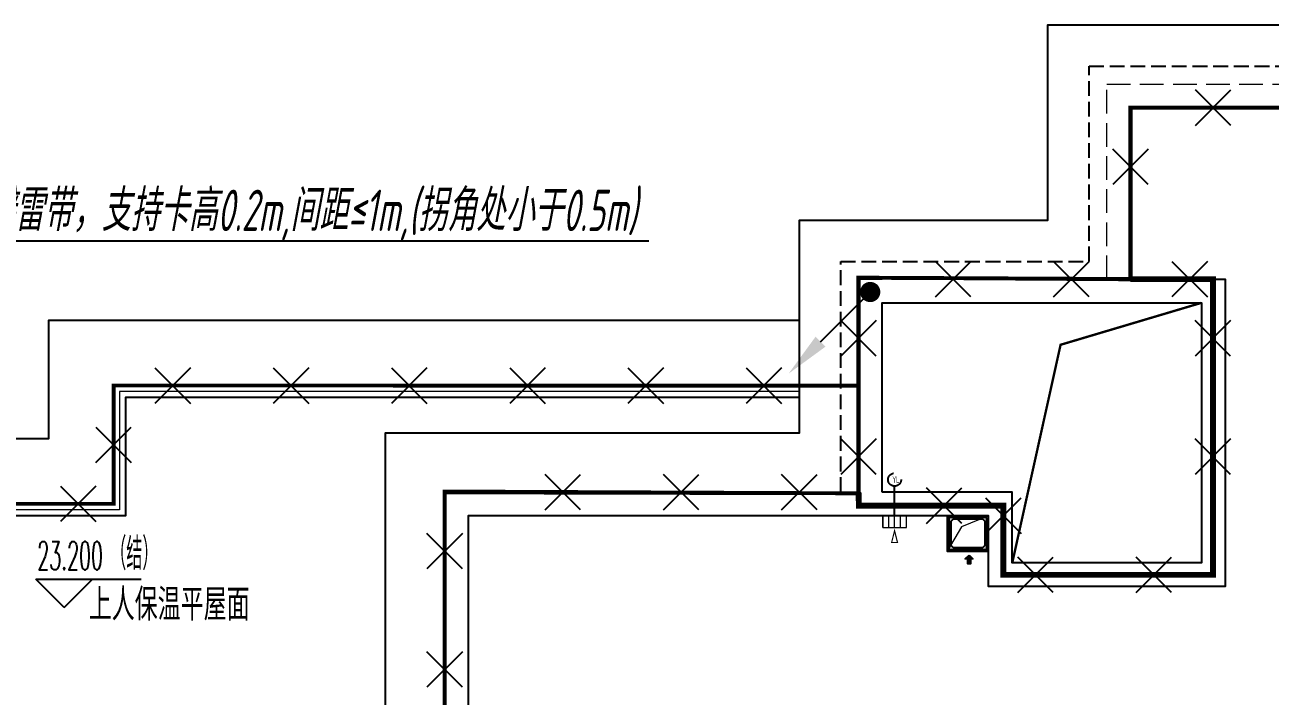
# Model space of a CAD drawing. Extents: x 3753737 to 4713801, y -857380 to 24339.
# Drawn here: x 4151063 to 4161594, y -710978 to -705303 of the extents above; entities that cross this region are included whole.
import ezdxf

# ---------------------------------------------------------------- set-up
doc = ezdxf.new("R2010")
doc.units = 0
doc.header["$LTSCALE"] = 1000
doc.header["$MEASUREMENT"] = 0
doc.linetypes.add('#P_--_20B1_001_t3$0$DASH', pattern=[0.35, 0.25, -0.1])
doc.linetypes.add('DASH', pattern=[0.35, 0.25, -0.1])
doc.layers.get('0').update_dxf_attribs({"linetype": 'CONTINUOUS'})
for name, color, linetype in [('!!电气', 1, 'CONTINUOUS'), ('!校对', 2, 'CONTINUOUS'), ('DIM-照明', 7, 'CONTINUOUS'), ('DIM_ELEV', 3, 'CONTINUOUS'), ('LVTRY', 252, 'CONTINUOUS'), ('LWIRE', 4, 'CONTINUOUS'), ('ROOF', 183, 'CONTINUOUS'), ('VPIPE-凝结', 150, 'CONTINUOUS'), ('VPIPE-雨水', 4, 'DASH'), ('WIRE-避雷', 4, 'CONTINUOUS'), ('建筑-排气道', 252, 'CONTINUOUS'), ('看线', 185, 'CONTINUOUS')]:
    doc.layers.add(name, color=color, linetype=linetype)
for name, color, linetype, lineweight in [('PUB_HATCH', 8, 'CONTINUOUS', 9), ('PUB_TEXT', 7, 'CONTINUOUS', 20), ('平面-分水线', 189, 'CONTINUOUS', 15), ('平面-栏杆', 56, 'CONTINUOUS', 15), ('平面-看线', 252, 'CONTINUOUS', 15), ('立面-洞口示意', 252, 'CONTINUOUS', 13)]:
    doc.layers.add(name, color=color, linetype=linetype, lineweight=lineweight)
doc.styles.add('_TCH_DIM', font='SIMPLEX', dxfattribs={"bigfont": 'GBCBIG'})
doc.styles.add('HZTXT', font='gbeitc.shx', dxfattribs={"width": 0.8, "height": 400, "bigfont": 'hztxt.shx'})
doc.styles.get("Standard").update_dxf_attribs({"font": 'gbenor.shx', "bigfont": 'gbcbig.shx'})

# ---------------------------------------------------------------- blocks, each defined once
blk = doc.blocks.new('DFSFSF')
at = {"layer": '平面-分水线'}
for p, q in [((697141.9143252881, 775567.7311356195), (697141.9143252881, 775667.5561356199)), ((697342.3369560526, 775667.5561356199), (697142.6869560517, 775667.5561356199)), ((697193.1069603423, 775567.7311356195), (697193.1069603423, 775667.5561356199)), ((697242.5119560522, 775567.7311356195), (697242.5119560522, 775667.5561356199)), ((697291.916951762, 775567.7311356195), (697291.916951762, 775667.5561356199)), ((697342.3369560526, 775667.5561356199), (697342.3369560526, 775567.7311356195)), ((697342.3369560526, 775567.7311356195), (697342.3369560526, 775667.5561356199)), ((697342.3369560526, 775567.7311356195), (697142.6869560517, 775567.7311356195))]:
    blk.add_line(p, q, dxfattribs=at)
blk = doc.blocks.new('DFGDGDGD')
at = {"layer": '平面-分水线', "const_width": 10}
blk.add_lwpolyline([(697267.5119560522, 775440.6606483405), (697242.5119560522, 775540.6606483405), (697217.5119560522, 775440.6606483405)], close=True, dxfattribs=at)
blk.add_blockref('DFSFSF', (0, 0))
blk = doc.blocks.new('*U152')
h = blk.add_hatch(color=5)
h.set_gradient(color1=(0, 0, 255), rotation=180, tint=1)
h.paths.add_polyline_path([(3.524958103184869e-15, -2.819966482547906e-15), (-6.350000000000009, -6.349999999999992), (-6.350000000000001, -2.159000000000014), (-15, -2.158999999999999), (-14.99999999999999, 2.159000000000044), (-6.349999999999993, 2.159000000000029), (-6.349999999999985, 6.350000000000009)])
at = {"color": 0, "linetype": 'Continuous'}
blk.add_lwpolyline([(3.524958103184869e-15, -2.819966482547906e-15), (-6.350000000000009, -6.349999999999992), (-6.350000000000001, -2.159000000000014), (-15, -2.158999999999999), (-14.99999999999999, 2.159000000000044), (-6.349999999999993, 2.159000000000029), (-6.349999999999985, 6.350000000000009)], close=True, dxfattribs=at)
blk = doc.blocks.new('A$C3E873908')
at = {"layer": 'PUB_HATCH'}
blk.add_hatch(color=256, dxfattribs=at).paths.add_polyline_path([(-335, -15), (-335, -285), (-230, -285), (-230, -270), (-300, -270), (-320, -250), (-320, -50), (-300, -30), (-50, -30), (-30, -50), (-30, -250), (-50, -270), (-120, -270), (-120, -285), (-15, -285), (-15, -15)])
at = {"layer": 'LVTRY', "color": 1}
for p, q in [((-230, -270), (-230, -285)), ((-120, -270), (-120, -285))]:
    blk.add_line(p, q, dxfattribs=at)
for points in [[(0, 0), (-350, 0), (-350, -300), (0, -300)], [(-15, -15), (-335, -15), (-335, -285), (-15, -285)], [(-300, -270), (-50, -270), (-30, -250), (-30, -50), (-50, -30), (-300, -30), (-320, -50), (-320, -250), (-300, -270)]]:
    blk.add_lwpolyline(points, close=True, dxfattribs=at)
at = {"layer": '立面-洞口示意'}
blk.add_lwpolyline([(0, 0), (-228.5519371142145, -93.94938325695693), (-350, -300)], dxfattribs=at)
at = {"layer": '建筑-排气道', "xscale": 5, "yscale": 5, "zscale": 5, "rotation": 90.00000000000001}
blk.add_blockref('*U152', (-165.0969475251622, -332.3122707742732), dxfattribs=at)
blk = doc.blocks.new('A$C1F33016B')
at = {"color": 252, "const_width": 20}
blk.add_lwpolyline([(34400.00080358796, 8600.536249186844), (34808.92179094627, 10445.49999882234), (35999.99974974804, 10799.9999990277)], dxfattribs=at)
at = {"layer": 'DIM_ELEV', "color": 251}
for p, q in [((26381.53615464456, 8222.932664348278), (26141.53615464456, 8462.932664348278)), ((26141.53615464456, 8462.932664348278), (27033.78653804492, 8462.932664348278)), ((26381.53615464456, 8222.932664348278), (26621.53615464456, 8462.932664348278))]:
    blk.add_line(p, q, dxfattribs=at)
at = {"layer": 'ROOF', "color": 252, "ltscale": 0.8}
for points in [[(27249.98847149499, 1900.000006468967), (27249.98863871954, 6899.999991594814), (29100.00004994497, 6899.999991710298), (29100.00004963577, 9699.999991236487), (32600.00004876032, 9699.999991323333), (32600.00004871562, 11499.99999907031), (34700.00106946845, 11499.99999892991), (34700.00106958486, 13150.00000285031), (40299.99904567283, 13149.9999984121), (40299.99904424231, 11499.9999989341), (42400.00006067008, 11499.9999990568), (42400.00006077252, 9699.99999118247), (45900.00006058626, 9699.999991131015), (45900.00018081442, 7400.001628744882), (46600.00018126238, 7400.001628465019)], [(39600.00006019697, 10999.9999990263), (39600.00006019697, 12449.99999882351), (35400.00005926006, 12449.99999882351), (35400.00005926006, 10999.9999990263), (36200.00005917531, 10999.9999990263), (36200.00006137043, 8400.27025674237), (34200.20408972166, 8400.270255054114), (34200.20408972166, 8999.999999580905), (29800.00005914178, 8999.999999580905), (29800.00005914178, 6199.999999793712), (27949.98863872234, 6199.999999749474), (27949.98863872234, 1900.068179056048), (34400.04295058083, 1899.931803827174), (34400.04240705445, 99.99999998975545), (40599.9575778814, 100.0000000107102), (40599.95812140778, 1899.939857619116), (46400.01147988439, 1900.062273277901), (46400.00056727789, 6199.99999175407), (45200.00005907286, 6199.999992233701), (45200.00006029941, 8999.99999114126), (43600.00006028265, 8999.99999120878), (43600.00006022304, 6199.999999791384), (38849.99999452196, 6199.999999791384)], [(32600.00004873611, 10649.999991416), (26249.99999243766, 10649.99999126), (26249.9999923557, 9649.999965413474), (24999.99997372832, 9649.999893483939)], [(32600.00004875287, 9999.999991416), (26899.99999238364, 9999.999991276069), (26899.99999230169, 9000.000002816785), (25199.99983274564, 8999.999904992525)]]:
    blk.add_lwpolyline(points, dxfattribs=at)
blk.add_lwpolyline([(33300.0000581583, 9199.999991293531), (33300.00004977733, 10799.99999902886), (35999.99974974804, 10799.99999901862), (35999.99974974804, 8600.53624918824), (34400.00080358796, 8600.53624916682), (34400.00080357958, 9200.000005290378)], close=True, dxfattribs=at)
at = {"layer": 'VPIPE-凝结', "color": 252}
blk.add_line((33404.95838139486, 8999.999995938735), (33404.95834805444, 9249.999902247917), dxfattribs=at)
at = {"layer": 'VPIPE-雨水', "color": 252}
blk.add_circle((33405.00005760789, 9304.999886432663), 55, dxfattribs=at)
at = {"layer": '平面-栏杆', "color": 251, "true_color": 0x636466}
for points in [[(32600.00004875008, 10099.999991416), (26799.99999239203, 10099.99999127351), (26799.99999231007, 9099.999997062609), (25199.99983274564, 9099.999904992525)], [(32600.00004875101, 10049.999991416), (26849.9999923883, 10049.9999912749), (26849.99999230541, 9049.999999939464), (25199.99983274564, 9049.999904992525)]]:
    blk.add_lwpolyline(points, dxfattribs=at)
at = {"layer": '平面-看线', "linetype": 'DASH', "ltscale": 0.8}
blk.add_lwpolyline([(27550.00007612817, 1899.999997639563), (27749.98863871954, 1899.999998943415), (27749.98863871954, 6399.999991626013), (29600.00005000085, 6399.999991741264), (29600.00004969072, 9199.999991248827), (33100.00004877243, 9199.99999133544), (33100.00004872773, 10999.99999903701), (35200.00106943399, 10999.99999889685), (35200.00106954947, 12650.00000245403), (39799.99904523976, 12649.99999880837), (39799.99904380925, 10999.99999890476), (41900.00006069802, 10999.9999990277), (41900.00006080046, 9199.999991189688), (45400.00006038696, 9199.999991138466), (45400.000059627, 7300.001595500857)], dxfattribs=at)
at = {"layer": '看线', "color": 252, "linetype": '#P_--_20B1_001_t3$0$DASH', "ltscale": 0.5}
blk.add_lwpolyline([(32950.00004877243, 9199.999991331715), (32950.000048724, 11149.99999904679), (35050.00106944423, 11149.99999890663), (35050.00106956065, 12800.00000257278), (39949.99904536922, 12799.99999868963), (39949.9990439387, 11149.99999891361), (42050.00006068964, 11149.99999903631), (42050.00006079022, 9199.999991187593)], dxfattribs=at)
at = {"xscale": -1}
blk.add_blockref('DFGDGDGD', (730647.4703374463, -766667.5562220921), dxfattribs=at)
blk.add_blockref('A$C3E873908', (34200.00927473884, 8999.999517118558))
at = {"layer": 'DIM_ELEV', "color": 7, "style": '_TCH_DIM'}
for s, height, width, p in [('（结）', 270.0709219858156, 0.7, (26771.21424787864, 8543.012664348353)), ('23.200', 238, 0.4941176470588236, (26155.21424787864, 8543.012664348353))]:
    blk.add_text(s, height=height, dxfattribs=dict(at, width=width)).set_placement(p)
at = {"layer": 'PUB_TEXT', "color": 252, "width": 0.6}
blk.add_text('YL', height=56.00000000000001, dxfattribs=at).set_placement((33386.80005760789, 9276.999886432663))
at = {"layer": 'PUB_TEXT', "color": 252}
blk.add_text('上人保温平屋面', height=270.0709219858156, dxfattribs=at).set_placement((26589.5308358781, 8113.611687237862))
blk = doc.blocks.new('$TelecSys$00000080')
for p, q in [((-0.7000000000007276, -0.7000000000007276), (0, 0)), ((0.1041666666678793, 0.1041666666660603), (0.1041666666678793, 0.1041666666660603)), ((-0.1041666666678793, -0.1041666666660603), (-0.1041666666678793, -0.1041666666660603))]:
    blk.add_line(p, q)
at = {"const_width": 0.1425}
blk.add_lwpolyline([(0.07125000000087311, 0, 1), (-0.07125000000087311, 0, 1)], format="xyb", close=True, dxfattribs=at)
blk.add_solid([(-0.6300000000010186, -0.7700000000004366), (-0.7700000000004366, -0.6299999999991996), (-1.150000000001455, -1.149999999999636)])
at = {"width": 0.8, "flags": 9}
blk.add_attdef('A', (0, 0), '', height=2e-05, rotation=180, dxfattribs=at)
blk = doc.blocks.new('A$C600C1F37')
at = {"layer": 'DIM-照明'}
blk.add_line((0, 1225.430784638971), (12168.49999999441, 1225.441812841687), dxfattribs=at)
at = {"layer": 'DIM-照明', "style": 'HZTXT', "width": 0.7}
blk.add_text('沿结构网架四周，女儿墙等贴面安装直径10热镀锌圆钢作为避雷带，支持卡高0.2m,间距≤1m,(拐角处小于0.5m)', height=349.9999999999999, rotation=5.192677996927216e-05, dxfattribs=at).set_placement((186.3126186039299, 1306.761724461801))
blk = doc.blocks.new('$TelecSys$00000009')
for p, q in [((-0.5, 0.5), (0.5, -0.5)), ((0.5, 0.5), (-0.5, -0.5))]:
    blk.add_line(p, q)

msp = doc.modelspace()

# ---------------------------------------------------------------- block references
at = {"layer": '!!电气'}
msp.add_blockref('A$C1F33016B', (4125013.44466722, -718453.3751683426), dxfattribs=at)

# ---------------------------------------------------------------- next in the draw order: linework, layer by layer
at = {"layer": 'WIRE-避雷', "color": 4, "const_width": 35}
for points in [[(4164613.444727417, -706003.3751695191), (4160413.44472648, -706003.3751695191), (4160413.44472648, -707453.3751693163), (4158113.444715947, -707453.3751693736), (4158113.444715992, -709253.3751770072), (4154613.44471691, -709253.3751773946), (4154613.444717221, -712053.3751766013), (4152763.43330594, -712053.3751767166), (4152763.43333528, -716553.3751693992), (4150013.444727136, -716553.3751693992)], [(4150013.445217824, -709353.3752748587), (4151813.444659529, -709353.37517128), (4151813.444659611, -708353.3751770691), (4157613.444715969, -708353.375176925), (4158113.444715969, -708353.3751731564)]]:
    msp.add_lwpolyline(points, dxfattribs=at)
at = {"layer": 'WIRE-避雷', "const_width": 50}
msp.add_lwpolyline([(4160413.44472648, -707453.3751693163), (4161110.543754188, -707453.3751693163), (4161110.543754188, -709953.1049093208), (4159338.099539375, -709953.1049093208), (4159338.099539375, -709367.9618628249), (4158116.93312813, -709367.9618628249), (4158113.444715992, -709253.3751770072)], dxfattribs=at)

# ---------------------------------------------------------------- next in the draw order: block references
at = {"layer": '!校对'}
msp.add_blockref('A$C600C1F37', (4144171.379559582, -708353.3751769685), dxfattribs=at)
at = {"layer": 'LWIRE', "color": 4, "xscale": 300, "yscale": 300, "zscale": 300}
for p, rotation in [((4161113.444727417, -706003.3751695191), 180), ((4160413.44472648, -706503.3751695191), 270), ((4158913.44472648, -707453.3751693536), 180.000000001424), ((4159913.44472648, -707453.3751693289), 180.000000001424), ((4158113.44471596, -707953.3751693736), 270.000000001423), ((4151813.44465957, -708853.37517128), 89.99999999530425), ((4158113.444715984, -708953.3751693736), 270.000000001423), ((4155613.444715992, -709253.3751772838), 180.0000000063461), ((4156613.444715992, -709253.3751771732), 180.0000000063461), ((4157613.444715992, -709253.3751770626), 180.0000000063461), ((4151513.445217824, -709353.3751885432), 3.297008781292334e-06), ((4154613.444716966, -709753.3751773946), 270.0000000063462), ((4154613.444717076, -710753.3751773946), 270.0000000063462)]:
    msp.add_blockref('$TelecSys$00000009', p, dxfattribs=dict(at, rotation=rotation))
at = {"layer": 'LWIRE', "xscale": 300, "yscale": 300, "zscale": 300}
msp.add_blockref('$TelecSys$00000009', (4160913.44472648, -707453.3751693163), dxfattribs=at)
at = {"layer": 'LWIRE', "color": 2, "xscale": 600, "yscale": 600, "zscale": 600}
msp.add_blockref('$TelecSys$00000080', (4158212.339129997, -707561.7413858664), dxfattribs=at)
at = {"layer": 'LWIRE', "xscale": 300, "yscale": 300, "zscale": 300}
for p, rotation in [((4161110.543754188, -707953.3751693163), 270), ((4161110.543754188, -708953.3751693163), 270), ((4158838.099539375, -709367.9618628249), 180), ((4159338.099539375, -709453.1049093208), 90), ((4159610.543754188, -709953.1049093208), 180), ((4160610.543754188, -709953.1049093208), 180)]:
    msp.add_blockref('$TelecSys$00000009', p, dxfattribs=dict(at, rotation=rotation))
at = {"layer": 'LWIRE', "color": 4, "xscale": 300, "yscale": 300, "zscale": 300}
for p in [(4152313.444659611, -708353.3751770565), (4153313.444659611, -708353.3751770318), (4154313.444659611, -708353.3751770069), (4155313.444659611, -708353.375176982), (4156313.444659611, -708353.3751769573), (4157313.444659611, -708353.3751769327)]:
    msp.add_blockref('$TelecSys$00000009', p, dxfattribs=at)

doc.saveas('drawing.dxf')
